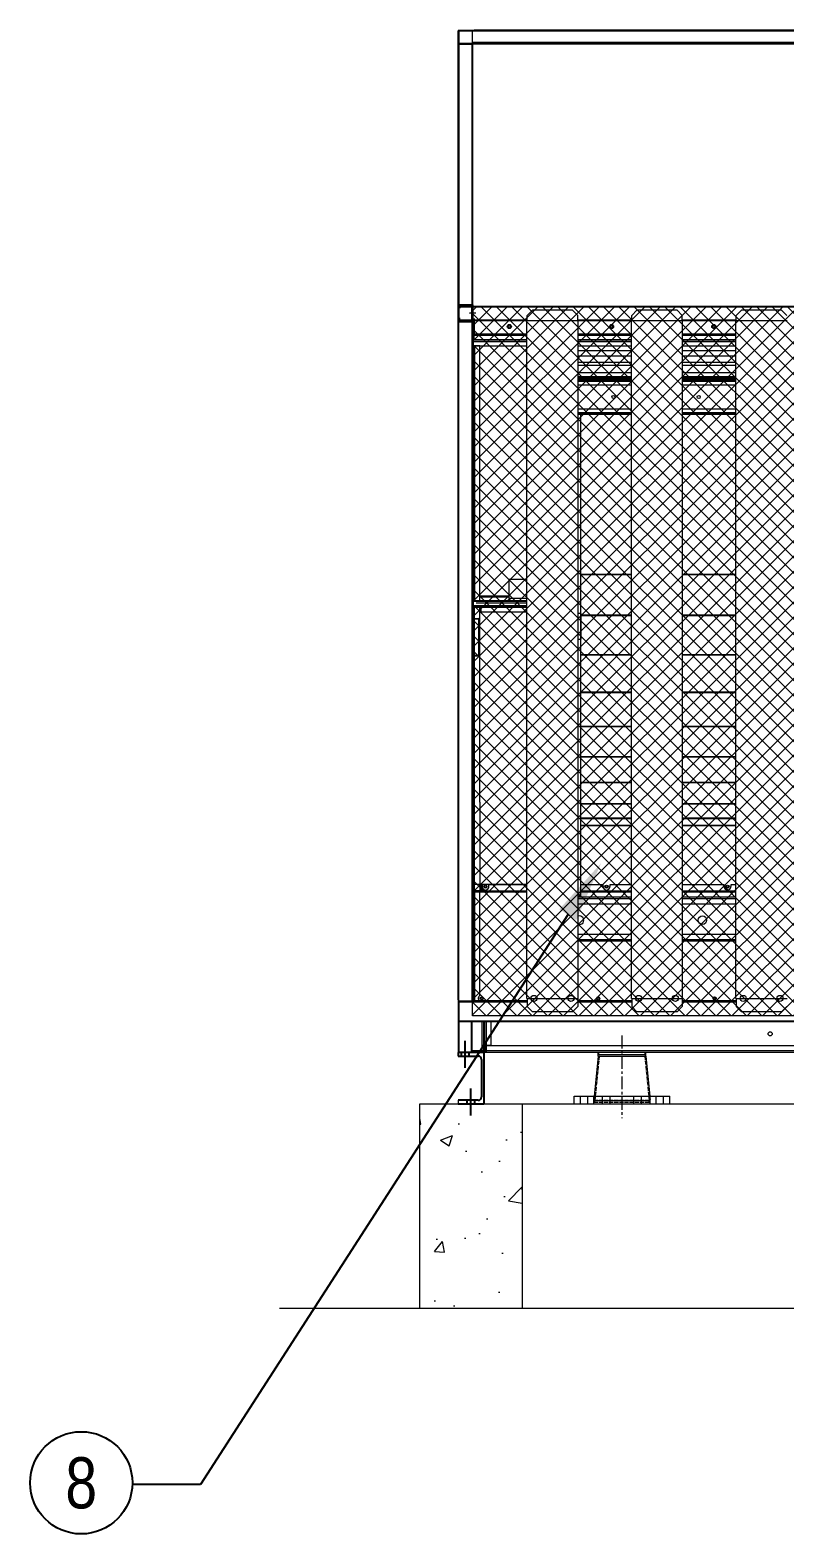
# Model space of a CAD drawing. Header units: millimetres. Extents: x -664091 to 30318, y -141645 to 21846.
# Drawn here: x 18962 to 21176, y 7223 to 11635 of the extents above; entities that cross this region are included whole.
import ezdxf
from ezdxf import colors
from ezdxf.entities.mleader import LeaderData, LeaderLine
from ezdxf.enums import TextEntityAlignment as Align
from ezdxf.math import Vec2, Vec3

# ---------------------------------------------------------------- set-up
doc = ezdxf.new("R2010")
doc.units = ezdxf.units.MM
for name, pattern in [('CENTER', [2, 1.25, -0.25, 0.25, -0.25]), ('CENTERX2', [4, 2.5, -0.5, 0.5, -0.5]), ('DASHED', [15, 12, -3]), ('HIDDEN', [0.375, 0.25, -0.125]), ('HIDDENX2', [0.75, 0.5, -0.25])]:
    doc.linetypes.add(name, pattern=pattern)
for name, color, linetype in [('center', 1, 'CENTER'), ('HIDD', 2, 'HIDDENX2'), ('냉각탑_dim', 1, 'Continuous'), ('냉각탑_text', 3, 'Continuous'), ('냉각탑_기초', 23, 'Continuous')]:
    doc.layers.add(name, color=color, linetype=linetype)
doc.styles.get("Standard").update_dxf_attribs({"font": 'arial.ttf'})

# ---------------------------------------------------------------- blocks, each defined once
blk = doc.blocks.new('435')
for p, q in [((-131382, 21088.8), (-131342, 21088.8)), ((-131382, 21088.8), (-131382, 21078.8)), ((-131380, 21078.8), (-131382, 21078.8)), ((-131382, 21038.8), (-131382, 21050.8)), ((-131382, 21050.8), (-131380, 21050.8)), ((-131380, 21086.8), (-131344, 21086.8)), ((-131380, 21086.8), (-131380, 21078.8)), ((-131380, 21040.8), (-131380, 21050.8)), ((-131344, 21086.8), (-131344, 21040.8)), ((-131342, 21088.8), (-131342, 21038.8)), ((-131342, 21088.8), (-131342, 21038.8)), ((-131342, 21038.8), (-131382, 21038.8)), ((-131344, 21040.8), (-131380, 21040.8))]:
    blk.add_line(p, q)
blk = doc.blocks.new('2')
at = {"lineweight": 5}
h = blk.add_hatch(dxfattribs=at)
h.set_pattern_fill('ANSI37', scale=10)
h.set_pattern_definition([(45, (-923816.314, -479581.744), (-22.4506403, 22.4506403), []), (135, (-923816.314, -479581.744), (-22.4506403, -22.4506403), [])])
h.paths.add_polyline_path([(20259.3, 10823.3), (20259.3, 8743.3), (22875.3, 8743.3), (22875.3, 10823.3)])
at = {"color": 7, "lineweight": 20}
for p, q in [((20217.3, 8790.4), (20217.3, 11632.2)), ((20259.3, 8790.4), (20259.3, 11632.2)), ((22870.2, 11635.3), (20264.4, 11635.3)), ((22870.2, 11632.2), (20264.4, 11632.2)), ((22873.3, 11598.4), (20261.3, 11598.4)), ((22873.3, 11595.3), (20261.3, 11595.3)), ((20418.9, 10725.9), (20261.3, 10725.9)), ((20418.9, 10740.4), (20262.9, 10740.4)), ((20418.9, 10739.3), (20262.9, 10739.3)), ((20262.9, 10727.2), (20418.9, 10727.2)), ((20262.9, 10726.2), (20418.9, 10726.2)), ((20264.4, 10744.5), (20418.9, 10744.5)), ((20264.4, 10741.4), (20418.9, 10741.4)), ((20568.9, 10744.5), (20725.5, 10744.5)), ((20568.9, 10741.4), (20725.5, 10741.4)), ((20725.5, 10740.4), (20568.9, 10740.4)), ((20725.5, 10739.3), (20568.9, 10739.3)), ((20568.9, 10727.2), (20725.5, 10727.2)), ((20568.9, 10726.2), (20725.5, 10726.2)), ((20725.5, 10725.9), (20568.9, 10725.9)), ((20875.5, 10744.5), (21032.1, 10744.5)), ((20875.5, 10741.4), (21032.1, 10741.4)), ((21032.1, 10740.4), (20875.5, 10740.4)), ((21032.1, 10739.3), (20875.5, 10739.3)), ((20875.5, 10727.2), (21032.1, 10727.2)), ((20875.5, 10726.2), (21032.1, 10726.2)), ((21032.1, 10725.9), (20875.5, 10725.9)), ((20418.9, 10721), (20261.3, 10721)), ((20261.3, 10709.1), (20418.9, 10709.1)), ((20725.5, 10721), (20568.9, 10721)), ((20568.9, 10709.1), (20725.5, 10709.1)), ((21032.1, 10721), (20875.5, 10721)), ((20875.5, 10709.1), (21032.1, 10709.1)), ((20568.9, 10608.9), (20725.5, 10608.9)), ((20568.9, 10605.4), (20725.5, 10605.4)), ((20875.5, 10608.9), (21032.1, 10608.9)), ((20875.5, 10605.4), (21032.1, 10605.4)), ((20725.5, 10512.4), (20568.9, 10512.4)), ((20725.5, 10508.9), (20568.9, 10508.9)), ((20725.5, 10507.7), (20568.9, 10507.7)), ((20577, 9095.4), (20577, 10508.9)), ((20577.5, 9095.4), (20577.5, 10508.9)), ((21032.1, 10512.4), (20875.5, 10512.4)), ((21032.1, 10508.9), (20875.5, 10508.9)), ((21032.1, 10507.7), (20875.5, 10507.7)), ((20568.9, 9091.9), (20725.5, 9091.9)), ((20875.5, 9091.9), (21032.1, 9091.9)), ((20568.9, 9087.2), (20725.5, 9087.2)), ((20568.9, 9071.9), (20725.5, 9071.9)), ((20875.5, 9087.2), (21032.1, 9087.2)), ((20875.5, 9071.9), (21032.1, 9071.9)), ((20725.5, 8981.9), (20568.9, 8981.9)), ((20725.5, 8966.6), (20568.9, 8966.6)), ((20725.5, 8961.9), (20568.9, 8961.9)), ((21032.1, 8981.9), (20875.5, 8981.9)), ((21032.1, 8966.6), (20875.5, 8966.6)), ((21032.1, 8961.9), (20875.5, 8961.9)), ((20419.9, 8785.3), (20299, 8785.3)), ((20726.5, 8785.3), (20567.9, 8785.3)), ((21033.1, 8785.3), (20874.5, 8785.3)), ((22835.6, 8655.3), (20299, 8655.3)), ((22835.6, 8640), (20299, 8640)), ((22835.6, 8635.3), (20299, 8635.3))]:
    blk.add_line(p, q, dxfattribs=at)
at = {"lineweight": 20}
for p, q in [((20259.3, 8785.3), (20259.3, 11595.3)), ((20259.3, 10823.3), (22875.3, 10823.3)), ((20259.3, 8743.3), (20259.3, 10823.3)), ((20419.9, 10798.3), (20434.9, 10813.3)), ((20552.9, 10813.3), (20434.9, 10813.3)), ((20567.9, 10798.3), (20552.9, 10813.3)), ((20726.5, 10798.3), (20741.5, 10813.3)), ((20859.5, 10813.3), (20741.5, 10813.3)), ((20874.5, 10798.3), (20859.5, 10813.3)), ((21033.1, 10798.3), (21048.1, 10813.3)), ((21166.1, 10813.3), (21048.1, 10813.3)), ((21181.1, 10798.3), (21166.1, 10813.3)), ((20418.9, 8794.3), (20418.9, 10783.3)), ((20419.9, 10783.3), (20419.9, 10798.3)), ((20567.9, 10783.3), (20567.9, 10798.3)), ((20568.9, 8794.3), (20568.9, 10783.3)), ((20725.5, 8794.3), (20725.5, 10783.3)), ((20726.5, 10783.3), (20726.5, 10798.3)), ((20874.5, 10783.3), (20874.5, 10798.3)), ((20875.5, 8794.3), (20875.5, 10783.3)), ((21032.1, 8794.3), (21032.1, 10783.3)), ((21033.1, 10783.3), (21033.1, 10798.3)), ((20418.9, 8794.3), (20568.9, 8794.3)), ((20419.9, 8794.3), (20419.9, 8770.3)), ((20567.9, 8794.3), (20567.9, 8770.3)), ((20725.5, 8794.3), (20875.5, 8794.3)), ((20726.5, 8794.3), (20726.5, 8770.3)), ((20874.5, 8794.3), (20874.5, 8770.3)), ((21032.1, 8794.3), (21182.1, 8794.3)), ((21033.1, 8794.3), (21033.1, 8770.3)), ((22875.3, 8743.3), (20259.3, 8743.3)), ((20419.9, 8770.3), (20434.9, 8755.3)), ((20552.9, 8755.3), (20434.9, 8755.3)), ((20567.9, 8770.3), (20552.9, 8755.3)), ((20726.5, 8770.3), (20741.5, 8755.3)), ((20859.5, 8755.3), (20741.5, 8755.3)), ((20874.5, 8770.3), (20859.5, 8755.3)), ((21033.1, 8770.3), (21048.1, 8755.3)), ((21166.1, 8755.3), (21048.1, 8755.3)), ((21181.1, 8770.3), (21166.1, 8755.3))]:
    blk.add_line(p, q, dxfattribs=at)
at = {"color": 7, "lineweight": 20, "ltscale": 0.000888889}
for p, q in [((20261.3, 10786.5), (20261.3, 10784.9)), ((20261.3, 10783.4), (20262.9, 10783.4)), ((20261.3, 10744.5), (20262.9, 10744.5)), ((20261.3, 10744.5), (20262.9, 10744.5)), ((20261.3, 10726.1), (20262.9, 10726.1)), ((20260.9, 9947.7), (20259.3, 9947.7)), ((20260.9, 9760.9), (20259.3, 9760.9)), ((20264.4, 9108.8), (20264.4, 9107.2)), ((20264.3, 8786.9), (20264.3, 8785.3))]:
    blk.add_line(p, q, dxfattribs=at)
at = {"color": 7, "lineweight": 20, "ltscale": 0.001703}
blk.add_line((20261.3, 10786.5), (20264.4, 10786.5), dxfattribs=at)
at = {"color": 7, "lineweight": 20, "ltscale": 0.000253866}
blk.add_line((20261.3, 10784.4), (20261.3, 10784.9), dxfattribs=at)
at = {"color": 7, "lineweight": 20, "ltscale": 0.000215038}
blk.add_line((20261.3, 10784.9), (20261.7, 10784.9), dxfattribs=at)
at = {"color": 7, "lineweight": 20, "ltscale": 0.000100412}
blk.add_line((20261.3, 10784.4), (20261.5, 10784.4), dxfattribs=at)
at = {"color": 7, "lineweight": 20, "ltscale": 0.000558111}
blk.add_line((20261.3, 10784.4), (20261.3, 10783.4), dxfattribs=at)
at = {"color": 7, "lineweight": 20, "ltscale": 0.021611}
for p, q in [((20261.3, 10783.4), (20261.3, 10744.5)), ((20262.9, 10744.5), (20262.9, 10783.4))]:
    blk.add_line(p, q, dxfattribs=at)
at = {"color": 7, "lineweight": 20, "ltscale": 0.000833333}
for p, q in [((20262.9, 10783.4), (20264.4, 10783.4)), ((20264.4, 10744.5), (20262.9, 10744.5)), ((20577, 10610.9), (20577, 10609.4)), ((20577.5, 10610.9), (20577.5, 10609.4)), ((20264.4, 9110.3), (20264.4, 9108.8)), ((20264.8, 8638.8), (20263.3, 8638.8)), ((20287.6, 8640), (20289.1, 8640)), ((20299, 8640), (20297.5, 8640))]:
    blk.add_line(p, q, dxfattribs=at)
at = {"color": 7, "lineweight": 20, "ltscale": 0.000598884}
blk.add_line((20263.4, 10784.4), (20264.4, 10784.4), dxfattribs=at)
at = {"color": 7, "lineweight": 20, "ltscale": 0.025}
blk.add_line((20264.4, 10789.5), (20264.4, 10744.5), dxfattribs=at)
at = {"color": 7, "lineweight": 20, "ltscale": 1.32337e-05}
blk.add_line((20264.4, 10784.9), (20264.4, 10784.9), dxfattribs=at)
at = {"color": 0, "lineweight": 20}
for p, q in [((20418.9, 10783.3), (20568.9, 10783.3)), ((20725.5, 10783.3), (20875.5, 10783.3)), ((21032.1, 10783.3), (21182.1, 10783.3)), ((20725.5, 10694), (20568.9, 10694)), ((20568.9, 10680), (20725.5, 10680)), ((21032.1, 10694), (20875.5, 10694)), ((20875.5, 10680), (21032.1, 10680)), ((20568.9, 10660.8), (20725.5, 10660.8)), ((20725.5, 10651.2), (20568.9, 10651.2)), ((20875.5, 10660.8), (21032.1, 10660.8)), ((21032.1, 10651.2), (20875.5, 10651.2)), ((20217.3, 8635.3), (20292.3, 8635.3))]:
    blk.add_line(p, q, dxfattribs=at)
at = {"color": 7, "lineweight": 20, "ltscale": 0.010219}
for p, q in [((20261.3, 10726.1), (20261.3, 10744.5)), ((20262.9, 10726.1), (20262.9, 10744.5))]:
    blk.add_line(p, q, dxfattribs=at)
at = {"color": 7, "lineweight": 20, "ltscale": 8.17598e-05}
blk.add_line((20261.3, 10725.9), (20261.3, 10726.1), dxfattribs=at)
at = {"color": 7, "lineweight": 20, "ltscale": 0.00275}
blk.add_line((20261.3, 10725.9), (20261.3, 10721), dxfattribs=at)
at = {"color": 7, "lineweight": 20, "ltscale": 0.002255}
blk.add_line((20262.9, 10740.4), (20262.9, 10744.5), dxfattribs=at)
at = {"color": 7, "lineweight": 20, "ltscale": 0.000618098}
blk.add_line((20262.9, 10739.3), (20262.9, 10740.4), dxfattribs=at)
at = {"color": 7, "lineweight": 20, "ltscale": 0.006747}
blk.add_line((20262.9, 10739.3), (20262.9, 10727.2), dxfattribs=at)
at = {"color": 7, "lineweight": 20, "ltscale": 0.000524657}
blk.add_line((20262.9, 10726.2), (20262.9, 10727.2), dxfattribs=at)
at = {"color": 7, "lineweight": 20, "ltscale": 0.001722}
for p, q in [((20264.4, 10741.4), (20264.4, 10744.5)), ((20261.3, 9110.3), (20264.4, 9110.3)), ((20284.4, 9107.2), (20284.4, 9110.3))]:
    blk.add_line(p, q, dxfattribs=at)
at = {"color": 7, "lineweight": 20, "ltscale": 0.00658}
for p, q in [((20261.3, 10721), (20261.3, 10709.1)), ((20261.3, 9959), (20261.3, 9947.2))]:
    blk.add_line(p, q, dxfattribs=at)
at = {"color": 7, "lineweight": 20, "ltscale": 0.414571}
blk.add_line((20261.3, 10709.1), (20261.3, 9962.9), dxfattribs=at)
at = {"color": 7, "lineweight": 20, "ltscale": 2.39452e-05}
blk.add_line((20264.8, 10709.1), (20264.8, 10709.1), dxfattribs=at)
at = {"color": 7, "lineweight": 20, "ltscale": 0.009167}
for p, q in [((20281.3, 10709.1), (20264.8, 10709.1)), ((20281.3, 10707.7), (20264.8, 10707.7)), ((20264.8, 9960.5), (20281.3, 9960.5))]:
    blk.add_line(p, q, dxfattribs=at)
at = {"color": 7, "lineweight": 20, "ltscale": 0.415127}
for p, q in [((20264.8, 10707.7), (20264.8, 9960.5)), ((20281.3, 9960.5), (20281.3, 10707.7))]:
    blk.add_line(p, q, dxfattribs=at)
at = {"color": 7, "lineweight": 20, "ltscale": 0.000773611}
for p, q in [((20281.3, 10707.7), (20281.3, 10709.1)), ((20261.3, 9959), (20261.3, 9960.4))]:
    blk.add_line(p, q, dxfattribs=at)
at = {"color": 7, "lineweight": 20, "ltscale": 0.434111}
for p, q in [((20568.9, 10630.5), (20725.5, 10630.5)), ((20568.9, 10618.6), (20725.5, 10618.6)), ((20568.9, 10617.1), (20725.5, 10617.1)), ((20568.9, 10615.5), (20725.5, 10615.5)), ((20875.5, 10630.5), (21032.1, 10630.5)), ((20875.5, 10618.6), (21032.1, 10618.6)), ((20875.5, 10617.1), (21032.1, 10617.1)), ((20875.5, 10615.5), (21032.1, 10615.5))]:
    blk.add_line(p, q, dxfattribs=at)
at = {"color": 7, "lineweight": 20, "ltscale": 0.435222}
for p, q in [((20725.5, 10615.5), (20568.9, 10615.5)), ((20725.5, 10613.9), (20568.9, 10613.9)), ((21032.1, 10615.5), (20875.5, 10615.5)), ((21032.1, 10613.9), (20875.5, 10613.9))]:
    blk.add_line(p, q, dxfattribs=at)
at = {"color": 7, "lineweight": 20, "ltscale": 0.026889}
blk.add_line((20568.9, 10613.9), (20570, 10613.9), dxfattribs=at)
at = {"color": 7, "lineweight": 20, "ltscale": 0.432889}
for p, q in [((20568.9, 10613.9), (20725.5, 10613.9)), ((20875.5, 10613.9), (21032.1, 10613.9))]:
    blk.add_line(p, q, dxfattribs=at)
at = {"color": 7, "lineweight": 20, "ltscale": 0.032222}
for p, q in [((20568.9, 10612.9), (20577.5, 10612.9)), ((20568.9, 10612.9), (20577, 10612.9)), ((20568.9, 10610.9), (20577.5, 10610.9)), ((20568.9, 10610.9), (20577, 10610.9)), ((20568.9, 10609.4), (20577.5, 10609.4)), ((20568.9, 10609.4), (20577, 10609.4)), ((20568.9, 9095.4), (20577.5, 9095.4)), ((20568.9, 9095.4), (20577, 9095.4))]:
    blk.add_line(p, q, dxfattribs=at)
at = {"color": 7, "lineweight": 20, "ltscale": 0.460044}
for p, q in [((20725.5, 10593.9), (20568.9, 10593.9)), ((21032.1, 10593.9), (20875.5, 10593.9)), ((20568.9, 10523.9), (20725.5, 10523.9)), ((20875.5, 10523.9), (21032.1, 10523.9))]:
    blk.add_line(p, q, dxfattribs=at)
at = {"color": 7, "lineweight": 20, "ltscale": 0.000555547}
blk.add_line((20570, 10613.9), (20570, 10612.9), dxfattribs=at)
at = {"color": 7, "lineweight": 20, "ltscale": 0.001111}
for p, q in [((20577, 10610.9), (20577, 10612.9)), ((20577.5, 10610.9), (20577.5, 10612.9)), ((20259.3, 10505.4), (20261.3, 10505.4)), ((20259.3, 9566.3), (20261.3, 9566.3)), ((20259.3, 9466.3), (20261.3, 9466.3)), ((20259.3, 8958.9), (20261.3, 8958.9)), ((20294.3, 8655.3), (20292.3, 8655.3)), ((20299, 8657.3), (20299, 8655.3)), ((20261.3, 8638.8), (20263.3, 8638.8))]:
    blk.add_line(p, q, dxfattribs=at)
at = {"color": 7, "lineweight": 20, "ltscale": 0.000277763}
for p, q in [((20577, 10608.9), (20577, 10609.4)), ((20577.5, 10608.9), (20577.5, 10609.4))]:
    blk.add_line(p, q, dxfattribs=at)
at = {"color": 7, "lineweight": 20, "ltscale": 0.373111}
for p, q in [((20725.5, 10612.4), (20577.5, 10612.4)), ((21032.1, 10612.4), (20875.5, 10612.4)), ((20725.5, 10037.9), (20577.5, 10037.9)), ((20577.5, 10037.8), (20725.5, 10037.8)), ((20577.5, 10037.6), (20725.5, 10037.6)), ((20725.5, 10037.6), (20577.5, 10037.6)), ((21032.1, 10037.9), (20875.5, 10037.9)), ((20875.5, 10037.8), (21032.1, 10037.8)), ((20875.5, 10037.6), (21032.1, 10037.6)), ((21032.1, 10037.6), (20875.5, 10037.6)), ((20725.5, 9918.5), (20577.5, 9918.5)), ((20577.5, 9918.4), (20725.5, 9918.4)), ((20577.5, 9918.1), (20725.5, 9918.1)), ((20725.5, 9918), (20577.5, 9918)), ((21032.1, 9918.5), (20875.5, 9918.5)), ((20875.5, 9918.4), (21032.1, 9918.4)), ((20875.5, 9918.1), (21032.1, 9918.1)), ((21032.1, 9918), (20875.5, 9918)), ((20725.5, 9802.3), (20577.5, 9802.3)), ((20577.5, 9802.2), (20725.5, 9802.2)), ((20577.5, 9802), (20725.5, 9802)), ((20725.5, 9801.9), (20577.5, 9801.9)), ((21032.1, 9802.3), (20875.5, 9802.3)), ((20875.5, 9802.2), (21032.1, 9802.2)), ((20875.5, 9802), (21032.1, 9802)), ((21032.1, 9801.9), (20875.5, 9801.9)), ((20725.5, 9692.5), (20577.5, 9692.5)), ((20577.5, 9692.4), (20725.5, 9692.4)), ((20577.5, 9692.2), (20725.5, 9692.2)), ((20725.5, 9692.1), (20577.5, 9692.1)), ((21032.1, 9692.5), (20875.5, 9692.5)), ((20875.5, 9692.4), (21032.1, 9692.4)), ((20875.5, 9692.2), (21032.1, 9692.2)), ((21032.1, 9692.1), (20875.5, 9692.1)), ((20725.5, 9591.9), (20577.5, 9591.9)), ((20577.5, 9591.8), (20725.5, 9591.8)), ((20577.5, 9591.6), (20725.5, 9591.6)), ((20725.5, 9591.5), (20577.5, 9591.5)), ((21032.1, 9591.9), (20875.5, 9591.9)), ((20875.5, 9591.8), (21032.1, 9591.8)), ((20875.5, 9591.6), (21032.1, 9591.6)), ((21032.1, 9591.5), (20875.5, 9591.5)), ((20725.5, 9503), (20577.5, 9503)), ((20577.5, 9502.9), (20725.5, 9502.9)), ((20577.5, 9502.7), (20725.5, 9502.7)), ((20725.5, 9502.6), (20577.5, 9502.6)), ((21032.1, 9503), (20875.5, 9503)), ((20875.5, 9502.9), (21032.1, 9502.9)), ((20875.5, 9502.7), (21032.1, 9502.7)), ((21032.1, 9502.6), (20875.5, 9502.6)), ((20725.5, 9428.1), (20577.5, 9428.1)), ((20577.5, 9428), (20725.5, 9428)), ((20577.5, 9427.9), (20725.5, 9427.9)), ((20725.5, 9427.8), (20577.5, 9427.8)), ((21032.1, 9428.1), (20875.5, 9428.1)), ((20875.5, 9428), (21032.1, 9428)), ((20875.5, 9427.9), (21032.1, 9427.9)), ((21032.1, 9427.8), (20875.5, 9427.8)), ((20725.5, 9365.1), (20577.5, 9365.1)), ((20577.5, 9365), (20725.5, 9365)), ((20577.5, 9364.9), (20725.5, 9364.9)), ((20725.5, 9364.9), (20577.5, 9364.9)), ((21032.1, 9365.1), (20875.5, 9365.1)), ((20875.5, 9365), (21032.1, 9365)), ((20875.5, 9364.9), (21032.1, 9364.9)), ((21032.1, 9364.9), (20875.5, 9364.9)), ((20725.5, 9322.7), (20577.5, 9322.7)), ((20577.5, 9322.6), (20725.5, 9322.6)), ((20577.5, 9322.6), (20725.5, 9322.6)), ((20725.5, 9322.6), (20577.5, 9322.6)), ((21032.1, 9322.7), (20875.5, 9322.7)), ((20875.5, 9322.6), (21032.1, 9322.6)), ((20875.5, 9322.6), (21032.1, 9322.6)), ((21032.1, 9322.6), (20875.5, 9322.6)), ((20577.5, 9302), (20725.5, 9302)), ((20577.5, 9302), (20725.5, 9302)), ((20725.5, 9302), (20577.5, 9302)), ((20875.5, 9302), (21032.1, 9302)), ((20875.5, 9302), (21032.1, 9302)), ((21032.1, 9302), (20875.5, 9302)), ((20577.5, 9110.3), (20725.5, 9110.3)), ((20577.5, 9107.2), (20725.5, 9107.2)), ((20875.5, 9110.3), (21032.1, 9110.3)), ((20875.5, 9107.2), (21032.1, 9107.2))]:
    blk.add_line(p, q, dxfattribs=at)
at = {"color": 7, "lineweight": 20, "ltscale": 0.028685}
blk.add_line((20365.7, 10023), (20365.7, 9971.4), dxfattribs=at)
at = {"color": 7, "lineweight": 20, "ltscale": 0.044778}
for p, q in [((20418.9, 10023), (20365.7, 10023)), ((20418.9, 9968), (20365.7, 9968))]:
    blk.add_line(p, q, dxfattribs=at)
at = {"color": 7, "lineweight": 20, "ltscale": 0.046889}
for p, q in [((20281.3, 9975.1), (20365.7, 9975.1)), ((20281.3, 9972.9), (20365.7, 9972.9))]:
    blk.add_line(p, q, dxfattribs=at)
at = {"color": 7, "lineweight": 20, "ltscale": 0.0205}
for p, q in [((20260.9, 9910.8), (20260.9, 9947.7)), ((20260.9, 9797.8), (20260.9, 9760.9))]:
    blk.add_line(p, q, dxfattribs=at)
at = {"color": 7, "lineweight": 20, "ltscale": 0.001378}
blk.add_line((20261.3, 9960.4), (20261.3, 9962.9), dxfattribs=at)
at = {"color": 7, "lineweight": 20, "ltscale": 0.101388}
for p, q in [((20418.9, 9960.4), (20261.3, 9960.4)), ((20418.9, 9959), (20261.3, 9959)), ((20261.3, 9947.2), (20418.9, 9947.2)), ((20261.3, 9946.1), (20418.9, 9946.1))]:
    blk.add_line(p, q, dxfattribs=at)
at = {"color": 7, "lineweight": 20, "ltscale": 0.000590625}
blk.add_line((20261.3, 9946.1), (20261.3, 9947.2), dxfattribs=at)
at = {"color": 7, "lineweight": 20, "ltscale": 0.00164}
for p, q in [((20261.3, 9946.1), (20261.3, 9943.2)), ((20262.9, 9946.1), (20262.9, 9943.2))]:
    blk.add_line(p, q, dxfattribs=at)
at = {"color": 7, "lineweight": 20, "ltscale": 0.01856}
blk.add_line((20261.3, 9943.2), (20261.3, 9909.8), dxfattribs=at)
at = {"color": 7, "lineweight": 20, "ltscale": 0.000154576}
blk.add_line((20263.3, 9960.4), (20263.3, 9960.7), dxfattribs=at)
at = {"color": 7, "lineweight": 20, "ltscale": 0.000403556}
blk.add_line((20264.4, 9946.1), (20264.4, 9945.4), dxfattribs=at)
at = {"color": 7, "lineweight": 20, "ltscale": 0.011111}
for p, q in [((20284.4, 9945.4), (20264.4, 9945.4)), ((20264.4, 9944.3), (20284.4, 9944.3)), ((20264.4, 9110.3), (20284.4, 9110.3)), ((20284.4, 9108.8), (20264.4, 9108.8)), ((20264.4, 9107.2), (20284.4, 9107.2))]:
    blk.add_line(p, q, dxfattribs=at)
at = {"color": 7, "lineweight": 20, "ltscale": 0.000638044}
blk.add_line((20264.4, 9944.3), (20264.4, 9945.4), dxfattribs=at)
at = {"color": 7, "lineweight": 20, "ltscale": 0.001178}
blk.add_line((20264.4, 9944.3), (20264.4, 9942.1), dxfattribs=at)
at = {"color": 7, "lineweight": 20, "ltscale": 0.009389}
for p, q in [((20281.3, 9942.1), (20264.4, 9942.1)), ((20281.3, 9941), (20264.4, 9941)), ((20281.3, 9110.3), (20264.4, 9110.3)), ((20284.4, 9127.2), (20284.4, 9110.3))]:
    blk.add_line(p, q, dxfattribs=at)
at = {"color": 7, "lineweight": 20, "ltscale": 0.017627}
blk.add_line((20264.4, 9941), (20264.4, 9909.3), dxfattribs=at)
at = {"color": 7, "linetype": 'Continuous', "lineweight": 20}
for p, q in [((20269.6, 9954.9), (20418.9, 9954.9)), ((20265.9, 9129.4), (20418.9, 9129.4))]:
    blk.add_line(p, q, dxfattribs=at)
at = {"color": 7, "lineweight": 20, "ltscale": 0.000618889}
blk.add_line((20281.3, 9942.1), (20281.3, 9941), dxfattribs=at)
at = {"color": 7, "lineweight": 20, "ltscale": 0.317284}
blk.add_line((20281.3, 9369.9), (20281.3, 9941), dxfattribs=at)
at = {"color": 7, "lineweight": 20, "ltscale": 0.088555}
for p, q in [((20418.9, 9945.4), (20284.4, 9945.4)), ((20418.9, 9941), (20284.4, 9941)), ((20284.4, 9928.9), (20418.9, 9928.9))]:
    blk.add_line(p, q, dxfattribs=at)
at = {"color": 7, "lineweight": 20, "ltscale": 0.002435}
blk.add_line((20284.4, 9945.4), (20284.4, 9941), dxfattribs=at)
at = {"color": 7, "lineweight": 20, "ltscale": 0.006739}
blk.add_line((20284.4, 9928.9), (20284.4, 9941), dxfattribs=at)
at = {"color": 7, "lineweight": 20, "ltscale": 0.00187}
blk.add_line((20365.7, 9971.4), (20365.7, 9968), dxfattribs=at)
at = {"color": 7, "lineweight": 20, "ltscale": 0.059557}
blk.add_line((20261.3, 9907.9), (20261.3, 9800.7), dxfattribs=at)
at = {"color": 7, "lineweight": 20, "ltscale": 0.007667}
for p, q in [((20262.4, 9909.3), (20276.2, 9909.3)), ((20262.4, 9907.7), (20276.2, 9907.7)), ((20262.4, 9800.9), (20276.2, 9800.9)), ((20262.4, 9799.3), (20276.2, 9799.3))]:
    blk.add_line(p, q, dxfattribs=at)
at = {"color": 7, "lineweight": 20, "ltscale": 0.059333}
blk.add_line((20264.4, 9907.7), (20264.4, 9800.9), dxfattribs=at)
at = {"color": 7, "lineweight": 20, "ltscale": 0.057667}
for p, q in [((20277.7, 9802.4), (20277.7, 9906.2)), ((20279.3, 9802.4), (20279.3, 9906.2))]:
    blk.add_line(p, q, dxfattribs=at)
at = {"color": 7, "lineweight": 20, "ltscale": 0.033333}
for p, q in [((20577, 9923.4), (20568.9, 9923.4)), ((20568.9, 9848.4), (20577, 9848.4))]:
    blk.add_line(p, q, dxfattribs=at)
at = {"color": 7, "lineweight": 20, "ltscale": 0.041667}
blk.add_line((20577, 9923.4), (20577, 9848.4), dxfattribs=at)
at = {"color": 7, "lineweight": 20, "ltscale": 0.129183}
blk.add_line((20261.3, 9798.8), (20261.3, 9566.3), dxfattribs=at)
at = {"color": 7, "lineweight": 20, "ltscale": 0.238546}
blk.add_line((20264.4, 9799.3), (20264.4, 9369.9), dxfattribs=at)
at = {"color": 7, "lineweight": 20, "ltscale": 0.055556}
blk.add_line((20261.3, 9466.3), (20261.3, 9566.3), dxfattribs=at)
at = {"color": 7, "lineweight": 20, "ltscale": 0.052341}
blk.add_line((20261.3, 9466.3), (20261.3, 9372.1), dxfattribs=at)
at = {"color": 7, "lineweight": 20, "ltscale": 0.001029}
blk.add_line((20261.3, 9372.1), (20261.3, 9370.2), dxfattribs=at)
at = {"color": 7, "lineweight": 20, "ltscale": 0.144377}
for p, q in [((20261.3, 9370.2), (20261.3, 9110.3)), ((20264.4, 9370.2), (20264.4, 9110.3)), ((20281.3, 9370.2), (20281.3, 9110.3))]:
    blk.add_line(p, q, dxfattribs=at)
at = {"color": 7, "lineweight": 20, "ltscale": 0.000839807}
blk.add_line((20261.3, 9370.2), (20262.9, 9370.2), dxfattribs=at)
at = {"color": 7, "lineweight": 20, "ltscale": 0.180579}
blk.add_line((20261.3, 9110.3), (20261.3, 8785.3), dxfattribs=at)
at = {"color": 7, "lineweight": 20, "ltscale": 0.177968}
blk.add_line((20264.8, 9107.2), (20264.8, 8786.9), dxfattribs=at)
at = {"color": 7, "lineweight": 20, "ltscale": 0.169047}
blk.add_line((20281.3, 8803), (20281.3, 9107.2), dxfattribs=at)
at = {"color": 7, "lineweight": 20, "ltscale": 0.001611}
blk.add_line((20287.3, 9127.2), (20284.4, 9127.2), dxfattribs=at)
at = {"color": 7, "lineweight": 20, "ltscale": 0.090333}
for p, q in [((20284.4, 9110.3), (20418.9, 9110.3)), ((20284.4, 9107.2), (20418.9, 9107.2))]:
    blk.add_line(p, q, dxfattribs=at)
at = {"color": 7, "lineweight": 20, "ltscale": 0.002747}
for p, q in [((20287.3, 9127.2), (20287.3, 9122.3)), ((20307.3, 9122.3), (20307.3, 9127.2)), ((20642.3, 9122.3), (20642.3, 9127.2)), ((20662.3, 9127.2), (20662.3, 9122.3)), ((20997.3, 9122.3), (20997.3, 9127.2)), ((21017.3, 9127.2), (21017.3, 9122.3))]:
    blk.add_line(p, q, dxfattribs=at)
at = {"color": 7, "lineweight": 20, "ltscale": 0.077611}
blk.add_line((20418.9, 9127.2), (20307.3, 9127.2), dxfattribs=at)
at = {"color": 7, "lineweight": 20, "ltscale": 0.036001}
blk.add_line((20642.3, 9127.2), (20577.5, 9127.2), dxfattribs=at)
at = {"color": 7, "lineweight": 20, "ltscale": 0.186111}
for p, q in [((20725.5, 9127.2), (20662.3, 9127.2)), ((20997.3, 9127.2), (20875.5, 9127.2))]:
    blk.add_line(p, q, dxfattribs=at)
at = {"color": 7, "lineweight": 20, "ltscale": 0.128777}
blk.add_line((21032.1, 9127.2), (21017.3, 9127.2), dxfattribs=at)
at = {"color": 7, "lineweight": 20, "ltscale": 0.001112}
for p, q in [((20259.3, 8924.3), (20261.3, 8924.3)), ((20259.3, 8914.3), (20261.3, 8914.3)), ((20259.3, 8845.3), (20261.3, 8845.3))]:
    blk.add_line(p, q, dxfattribs=at)
at = {"color": 7, "lineweight": 20, "ltscale": 0.036444}
for p, q in [((20222, 8785.3), (20287.6, 8785.3)), ((20222, 8635.3), (20287.6, 8635.3)), ((20222, 8635.3), (20287.6, 8635.3)), ((20287.6, 8640), (20257.3, 8640)), ((20257.3, 8640), (20287.6, 8640)), ((20257.3, 8638.5), (20287.6, 8638.5))]:
    blk.add_line(p, q, dxfattribs=at)
at = {"color": 7, "lineweight": 20, "ltscale": 0.481667}
for p, q in [((20419.9, 8786.9), (20264.3, 8786.9)), ((20419.9, 8785.3), (20264.3, 8785.3)), ((20726.5, 8786.9), (20567.9, 8786.9)), ((20726.5, 8785.3), (20567.9, 8785.3)), ((21033.1, 8786.9), (20874.5, 8786.9)), ((21033.1, 8785.3), (20874.5, 8785.3))]:
    blk.add_line(p, q, dxfattribs=at)
at = {"color": 7, "lineweight": 20, "ltscale": 0.078111}
for p, q in [((20287.6, 8640), (20287.6, 8725.3)), ((20292.3, 8640), (20292.3, 8725.3))]:
    blk.add_line(p, q, dxfattribs=at)
at = {"color": 7, "lineweight": 20, "ltscale": 0.0685}
blk.add_line((20294.3, 8725.3), (20294.3, 8657.3), dxfattribs=at)
at = {"color": 7, "lineweight": 20, "ltscale": 0.06}
for p, q in [((20299, 8725.3), (20299, 8657.3)), ((20314.3, 8657.3), (20314.3, 8725.3))]:
    blk.add_line(p, q, dxfattribs=at)
at = {"color": 1, "linetype": 'CENTERX2', "ltscale": 50}
for p, q in [((20238.3, 8590.3), (20238.3, 8670.3)), ((20254.8, 8450.3), (20254.8, 8530.3))]:
    blk.add_line(p, q, dxfattribs=at)
at = {"color": 7, "lineweight": 20, "ltscale": 0.009611}
for p, q in [((20294.3, 8657.3), (20294.3, 8640)), ((20297.5, 8640), (20297.5, 8657.3))]:
    blk.add_line(p, q, dxfattribs=at)
at = {"color": 7, "lineweight": 20, "ltscale": 0.002611}
for p, q in [((20294.3, 8657.3), (20299, 8657.3)), ((20292.3, 8640), (20287.6, 8640)), ((20299, 8640), (20299, 8635.3))]:
    blk.add_line(p, q, dxfattribs=at)
at = {"color": 7, "lineweight": 20, "ltscale": 0.0085}
for p, q in [((20299, 8657.3), (20314.3, 8657.3)), ((20299, 8655.3), (20299, 8640))]:
    blk.add_line(p, q, dxfattribs=at)
at = {"color": 7, "lineweight": 25, "ltscale": 0.008333}
blk.add_line((20217.3, 8635.3), (20217.3, 8625.3), dxfattribs=at)
at = {"color": 7, "lineweight": 25, "ltscale": 0.125}
for p, q in [((20292.3, 8635.3), (20217.3, 8635.3)), ((20217.3, 8485.3), (20292.3, 8485.3))]:
    blk.add_line(p, q, dxfattribs=at)
at = {"color": 7, "lineweight": 25, "ltscale": 0.05125}
for p, q in [((20217.3, 8625.3), (20275.8, 8625.3)), ((20275.8, 8495.3), (20217.3, 8495.3))]:
    blk.add_line(p, q, dxfattribs=at)
for p, q in [((20227.3, 8625.3), (20227.3, 8635.3)), ((20249.3, 8625.3), (20249.3, 8635.3)), ((20243.8, 8485.3), (20243.8, 8495.3)), ((20265.8, 8485.3), (20265.8, 8495.3))]:
    blk.add_line(p, q)
at = {"color": 7, "lineweight": 20, "ltscale": 0.001944}
blk.add_line((20257.3, 8638.8), (20259.3, 8638.8), dxfattribs=at)
at = {"color": 7, "lineweight": 20, "ltscale": 0.000667645}
for p, q in [((20259.3, 8640), (20259.3, 8638.8)), ((20263.3, 8638.8), (20263.3, 8640))]:
    blk.add_line(p, q, dxfattribs=at)
at = {"color": 7, "lineweight": 20, "ltscale": 0.00066667}
blk.add_line((20261.3, 8640), (20261.3, 8638.8), dxfattribs=at)
at = {"color": 7, "lineweight": 20, "ltscale": 0.000666669}
blk.add_line((20264.8, 8640), (20264.8, 8638.8), dxfattribs=at)
at = {"color": 7, "lineweight": 20, "ltscale": 0.013167}
blk.add_line((20288.5, 8638.8), (20264.8, 8638.8), dxfattribs=at)
at = {"color": 7, "lineweight": 20, "ltscale": 0.000166667}
blk.add_line((20264.8, 8638.8), (20264.8, 8638.5), dxfattribs=at)
at = {"color": 7, "lineweight": 25, "ltscale": 0.091667}
blk.add_line((20285.8, 8615.3), (20285.8, 8505.3), dxfattribs=at)
at = {"color": 7, "lineweight": 20, "ltscale": 0.006332}
blk.add_line((20299, 8635.3), (20287.6, 8635.3), dxfattribs=at)
at = {"color": 7, "lineweight": 20, "ltscale": 0.003809}
blk.add_line((20299, 8638.8), (20292.2, 8638.8), dxfattribs=at)
at = {"ltscale": 25}
blk.add_line((20292.3, 8635.3), (20292.3, 8485.3), dxfattribs=at)
at = {"color": 7, "lineweight": 20, "ltscale": 0.001778}
blk.add_line((20294.3, 8640), (20297.5, 8640), dxfattribs=at)
at = {"color": 7, "lineweight": 13}
for p, q in [((20627.9, 8625), (20616.3, 8507.3)), ((20627.9, 8630), (20627.9, 8635.3)), ((20627.9, 8630), (20759.1, 8630)), ((20627.9, 8625), (20759.1, 8625)), ((20767.6, 8625), (20779.2, 8507.3)), ((20767.7, 8630), (20767.7, 8635.3)), ((20557.8, 8507.3), (20837.8, 8507.3)), ((20557.8, 8485.3), (20837.8, 8485.3))]:
    blk.add_line(p, q, dxfattribs=at)
at = {"color": 7, "linetype": 'DASHED', "lineweight": 13}
for p, q in [((20630.9, 8624.9), (20618.2, 8495.2)), ((20629.9, 8630), (20629.9, 8635.3)), ((20630.9, 8624.9), (20764.6, 8624.9)), ((20636.5, 8625), (20767.6, 8625)), ((20764.6, 8624.9), (20777.4, 8495.2)), ((20765.7, 8630), (20765.7, 8635.3)), ((20615.2, 8495.3), (20780.4, 8495.3)), ((20615.2, 8490.3), (20770.2, 8490.3)), ((20618.2, 8495.2), (20767.6, 8495.2)), ((20627.9, 8495.2), (20777.4, 8495.2))]:
    blk.add_line(p, q, dxfattribs=at)
at = {"color": 7, "lineweight": 13, "ltscale": 0.436875}
for p, q in [((20627.9, 8630), (20697.8, 8630)), ((20697.8, 8630), (20767.7, 8630))]:
    blk.add_line(p, q, dxfattribs=at)
at = {"color": 7, "lineweight": 13, "ltscale": 0.03125}
for p, q in [((20627.9, 8625), (20627.9, 8630)), ((20767.6, 8625), (20767.6, 8630))]:
    blk.add_line(p, q, dxfattribs=at)
at = {"color": 7, "linetype": 'DASHED', "lineweight": 13, "ltscale": 0.053443}
blk.add_line((20627.9, 8625), (20636.5, 8625), dxfattribs=at)
at = {"color": 7, "linetype": 'DASHED', "lineweight": 13, "ltscale": 0.032169}
for p, q in [((20630.9, 8624.9), (20630.9, 8630)), ((20764.6, 8624.9), (20764.6, 8630))]:
    blk.add_line(p, q, dxfattribs=at)
at = {"color": 7, "lineweight": 13, "ltscale": 0.053443}
for p, q in [((20759.1, 8630), (20767.6, 8630)), ((20759.1, 8625), (20767.6, 8625))]:
    blk.add_line(p, q, dxfattribs=at)
at = {"color": 7, "lineweight": 15, "ltscale": 0.0625}
blk.add_line((20217.3, 8495.3), (20217.3, 8485.3), dxfattribs=at)
at = {"lineweight": 5}
blk.add_line((20292.3, 8485.3), (22842.3, 8485.3), dxfattribs=at)
at = {"color": 7, "lineweight": 13, "ltscale": 0.1375}
for p, q in [((20557.8, 8485.3), (20557.8, 8507.3)), ((20837.8, 8485.3), (20837.8, 8507.3))]:
    blk.add_line(p, q, dxfattribs=at)
at = {"color": 7, "linetype": 'DASHED', "lineweight": 13, "ltscale": 0.1375}
for p, q in [((20575.9, 8485.3), (20575.9, 8507.3)), ((20597.9, 8485.3), (20597.9, 8507.3)), ((20614.8, 8485.3), (20614.8, 8507.3)), ((20640.8, 8485.3), (20640.8, 8507.3)), ((20662.8, 8485.3), (20662.8, 8507.3)), ((20732.7, 8485.3), (20732.7, 8507.3)), ((20754.7, 8485.3), (20754.7, 8507.3)), ((20780.8, 8485.3), (20780.8, 8507.3)), ((20797.6, 8485.3), (20797.6, 8507.3)), ((20819.6, 8485.3), (20819.6, 8507.3))]:
    blk.add_line(p, q, dxfattribs=at)
at = {"color": 7, "linetype": 'DASHED', "lineweight": 13, "ltscale": 0.075362}
for p, q in [((20616.3, 8507.3), (20615.2, 8495.3)), ((20779.2, 8507.3), (20780.4, 8495.3))]:
    blk.add_line(p, q, dxfattribs=at)
at = {"color": 7, "linetype": 'DASHED', "lineweight": 13, "ltscale": 0.03125}
for p, q in [((20615.2, 8490.3), (20615.2, 8495.3)), ((20780.4, 8490.3), (20780.4, 8495.3))]:
    blk.add_line(p, q, dxfattribs=at)
at = {"color": 7, "linetype": 'DASHED', "lineweight": 13, "ltscale": 0.030331}
for p, q in [((20618.2, 8490.3), (20618.2, 8495.2)), ((20777.4, 8490.3), (20777.4, 8495.2))]:
    blk.add_line(p, q, dxfattribs=at)
at = {"color": 7, "linetype": 'DASHED', "lineweight": 13, "ltscale": 0.063198}
blk.add_line((20770.2, 8490.3), (20780.4, 8490.3), dxfattribs=at)
at = {"color": 7, "lineweight": 20}
for centre, radius in [((20367.3, 10765.5), 6), ((20367.3, 10765.5), 3), ((20667.3, 10765.5), 6), ((20667.3, 10765.5), 3), ((20967.3, 10765.5), 6), ((20967.3, 10765.5), 3), ((20672.7, 10558.9), 4.5), ((20922.7, 10558.9), 4.5), ((20297.3, 9122.2), 4.5), ((20297.3, 9122.3), 3), ((20652.3, 9122.2), 4.5), ((20652.3, 9122.3), 3), ((21007.3, 9122.2), 4.5), ((21007.3, 9122.3), 3), ((20933.5, 9023.7), 12.5), ((20286.3, 8794.3), 4.5), ((20286.3, 8794.3), 3), ((20627.9, 8794.3), 4.5), ((20627.9, 8794.3), 3), ((20969.5, 8794.3), 4.5), ((20969.5, 8794.3), 3), ((21132.3, 8690.3), 6)]:
    blk.add_circle(centre, radius, dxfattribs=at)
at = {"lineweight": 20}
for centre in [(20440, 8794.3), (20547.9, 8794.3), (20746.6, 8794.3), (20854.5, 8794.3), (21053.2, 8794.3), (21161.1, 8794.3)]:
    blk.add_circle(centre, 9, dxfattribs=at)
at = {"color": 7, "lineweight": 20}
for centre, radius, start, end in [((20264.4, 10783.4), 3.1, 90, 180), ((20264.4, 10783.4), 1.5, 90, 180), ((20256.2, 10464.4), 3.1, 359.4685, 0), ((20256.2, 10456.2), 3.1, 0, 0.5355), ((20262.4, 9910.8), 3.1, 180, 270), ((20262.4, 9910.8), 1.5, 180, 270), ((20276.2, 9906.2), 3.1, 0, 90), ((20276.2, 9906.2), 1.5, 0, 90), ((20262.4, 9797.8), 3.1, 90, 180), ((20262.4, 9797.8), 1.5, 90, 180), ((20276.2, 9802.4), 3.1, 270, 0), ((20276.2, 9802.4), 1.5, 270, 0), ((20256.2, 9502.4), 3.1, 359.4645, 0), ((20256.2, 9494.2), 3.1, 0, 0.5316), ((20256.2, 9140.4), 3.1, 359.3699, 0), ((20297.3, 9122.3), 10, 179.9999, 0), ((20652.3, 9122.3), 10, 179.9999, 0), ((21007.3, 9122.3), 10, 179.9999, 0), ((20573.5, 9023.7), 12.5, 248.4077, 111.5923), ((20983.8, 8966.6), 4.7, 270, 270.2807), ((20993.2, 8966.6), 4.7, 269.7193, 270), ((20286.3, 8794.3), 10, 119.9997, 227.731), ((20255.8, 8638.8), 3.5, 270, 270.9147), ((20255.8, 8638.8), 3.5, 355.0829, 0), ((20287.6, 8640), 1.5, 270, 0), ((20287.6, 8640), 4.7, 270, 0)]:
    blk.add_arc(centre, radius, start, end, dxfattribs=at)
at = {"color": 7, "lineweight": 25}
for centre, start, end in [((20275.8, 8615.3), 0, 90), ((20275.8, 8505.3), 270, 0)]:
    blk.add_arc(centre, 10, start, end, dxfattribs=at)
at = {"color": 7, "lineweight": 20}
for centre, major_axis, ratio, start_param, end_param in [((20264.4, 10783.4), (1.5, 0), 0.695361, 1.570796, 3.141593), ((20367.3, 10740.7), (-3, 0), 0.695361, 5.942736, 6.283214), ((20367.3, 10740.7), (-3, 0), 0.695361, 0.000029, 0.127836), ((20367.3, 10739.5), (-3, 0), 0.695361, 5.212389, 5.846004), ((20367.3, 10738.1), (4.5, 0), 0.69625, 0.981351, 2.160242), ((20367.3, 10739.5), (-3, 0), 0.695361, 5.196445, 5.212389), ((20367.3, 10739.5), (-3, 0), 0.695361, 3.578774, 4.229082), ((20367.3, 10740.7), (-3, 0), 0.695361, 3.141622, 3.482042), ((20367.3, 10740.7), (-3, 0), 0.695361, 3.013425, 3.141622), ((20667.3, 10740.7), (-3, 0), 0.695361, 5.942736, 6.283214), ((20667.3, 10740.7), (-3, 0), 0.695361, 0.000029, 0.127836), ((20667.3, 10739.5), (-3, 0), 0.695361, 5.196445, 5.846004), ((20667.3, 10738.1), (4.5, 0), 0.69625, 0.981351, 2.160242), ((20667.3, 10739.5), (-3, 0), 0.695361, 3.578774, 4.229082), ((20667.3, 10740.7), (-3, 0), 0.695361, 3.141622, 3.482042), ((20667.3, 10740.7), (-3, 0), 0.695361, 3.013425, 3.141622), ((20967.3, 10740.7), (-3, 0), 0.695361, 5.942736, 6.283214), ((20967.3, 10740.7), (-3, 0), 0.695361, 0.000029, 0.127836), ((20967.3, 10739.5), (-3, 0), 0.695361, 5.196445, 5.846004), ((20967.3, 10738.1), (4.5, 0), 0.69625, 0.981351, 2.160242), ((20967.3, 10739.5), (-3, 0), 0.695361, 3.578774, 4.229082), ((20967.3, 10740.7), (-3, 0), 0.695361, 3.141622, 3.482042), ((20967.3, 10740.7), (-3, 0), 0.695361, 3.013425, 3.141622), ((20264.8, 10710.1), (-3.5, 0), 0.69625, 0.423425, 1.570796), ((20264.8, 10710.1), (-1.5, 0), 0.69625, 1.282507, 1.570796), ((20264.8, 9962.9), (-3.5, 0), 0.69625, 6.283185, 7.853982), ((20264.4, 9943.2), (-3.1, 0), 0.69625, 0, 1.570796), ((20264.4, 9943.2), (-1.5, 0), 0.69625, 0, 1.570796), ((20367.3, 9960.7), (-4.5, 0), 0.69625, 5.783185, 6.283156), ((20367.3, 9960.7), (-4.5, 0), 0.69625, 6.283156, 6.369762), ((20367.3, 9959.3), (-4.5, 0), 0.69625, 5.783185, 5.902326), ((20367.3, 9960.7), (-4.5, 0), 0.69625, 3.141564, 5.783185), ((20367.3, 9959.3), (-4.5, 0), 0.69625, 3.522452, 5.783185), ((20367.3, 9960.7), (-4.5, 0), 0.69625, 3.05507, 3.141564), ((20264.4, 9372.1), (-3.1, 0), 0.69625, 0, 1.570796)]:
    blk.add_ellipse(centre, major_axis=major_axis, ratio=ratio, start_param=start_param, end_param=end_param, dxfattribs=at)
at = {"layer": 'center', "lineweight": 20}
for p, q in [((20217.3, 11635.3), (20217.3, 8635.3)), ((20217.3, 11635.3), (22917.3, 11635.3)), ((20217.3, 11595.3), (22917.3, 11595.3)), ((20259.3, 11595.1), (20217.3, 11595.1)), ((20259.3, 11595.1), (20259.3, 8785.5)), ((20217.3, 10825.3), (22875.3, 10825.3)), ((20217.3, 10783.3), (20418.9, 10783.3)), ((20269.3, 10804.3), (20249.3, 10804.3)), ((20568.9, 10783.3), (20725.5, 10783.3)), ((20875.5, 10783.3), (21032.1, 10783.3)), ((20217.3, 8785.5), (20259.3, 8785.5)), ((20419.9, 8785.3), (20217.3, 8785.3)), ((20726.5, 8785.3), (20567.9, 8785.3)), ((21033.1, 8785.3), (20874.5, 8785.3)), ((22917.3, 8725.3), (20217.3, 8725.3)), ((20257.3, 8725.3), (20257.3, 8635.3)), ((20217.3, 8635.3), (20257.3, 8635.3))]:
    blk.add_line(p, q, dxfattribs=at)
at = {"layer": 'center', "lineweight": 20, "ltscale": 30}
blk.add_line((20697.8, 8685.3), (20697.8, 8442.7), dxfattribs=at)
at = {"layer": 'HIDD', "linetype": 'HIDDEN', "lineweight": 20}
for p, q in [((20217.3, 11633.3), (22915.3, 11633.3)), ((20219.3, 11633.3), (20219.3, 11597.3)), ((20217.3, 11597.3), (22915.3, 11597.3)), ((20257.3, 11593.1), (20219.3, 11593.1)), ((20219.3, 11593.1), (20219.3, 10783.3)), ((20247.3, 11597.3), (20247.3, 11595.3)), ((20257.3, 11593.1), (20257.3, 8787.5)), ((20217.3, 10823.3), (22875.3, 10823.3)), ((20217.3, 10785.3), (20419.9, 10785.3)), ((20219.3, 8787.5), (20219.3, 10779.3)), ((20567.9, 10785.3), (20726.5, 10785.3)), ((20874.5, 10785.3), (21033.1, 10785.3)), ((20419.9, 8783.3), (20217.3, 8783.3)), ((20219.3, 8787.5), (20257.3, 8787.5)), ((20219.3, 8783.3), (20219.3, 8635.3)), ((20726.5, 8783.3), (20567.9, 8783.3)), ((21033.1, 8783.3), (20874.5, 8783.3)), ((22915.3, 8727.3), (20217.3, 8727.3)), ((20255.3, 8725.3), (20255.3, 8637.3)), ((20217.3, 8637.3), (20255.3, 8637.3))]:
    blk.add_line(p, q, dxfattribs=at)
at = {"lineweight": 20}
blk.add_blockref('435', (151601.3, -10259.5), dxfattribs=at)

msp = doc.modelspace()

# ---------------------------------------------------------------- hatches: boundary and pattern name
at = {"layer": '냉각탑_기초', "lineweight": 20, "ltscale": 30}
h = msp.add_hatch(dxfattribs=at)
h.set_pattern_fill('AR-CONC', color=256, scale=50, style=0)
h.set_pattern_definition([(50, (5476.32, -8056.02), (358.63, -31.376), [37.5, -412.5]), (355, (5476.32, -8056.02), (-69.3757, 376.096), [30, -330]), (100.4514, (5506.2, -8058.64), (289.2547, 344.72), [31.87, -350.571]), (46.1842, (5476.3, -7956), (533.6205, -82.7595), [56.25, -618.75]), (96.6356, (5520.8, -7962.9), (467.331, 487.059), [47.805, -525.856]), (351.1842, (5476.3, -7956), (467.331, 487.059), [45, -495]), (21, (5526.32, -7981.02), (298.4535, -201.3094), [37.5, -412.5]), (326, (5526.32, -7981.02), (121.6577, 362.575), [30, -330]), (71.4514, (5551.2, -7997.8), (420.1113, 161.265), [31.87, -350.571]), (37.5, (5476.32, -8056.02), (6.0799, 166.4469), [0, -326, 0, -335, 0, -331.25]), (7.5, (5476.32, -8056.02), (131.5348, 197.2059), [0, -191, 0, -318.5, 0, -126.25]), (327.5, (5364.82, -8056.02), (266.9112, -11.2774), [0, -125, 0, -390, 0, -517.5]), (317.5, (5314.82, -8056.02), (291.593, 50.0525), [0, -162.5, 0, -259, 0, -367.5])])
h.paths.add_polyline_path([(20404.8, 8485.3), (20104.8, 8485.3), (20104.8, 7885.3), (20404.8, 7885.3)])

# ---------------------------------------------------------------- linework, layer by layer
at = {"layer": '냉각탑_dim', "linetype": 'ByBlock', "lineweight": -3}
msp.add_circle((19111.7, 7373.1), 150, dxfattribs=at)
at = {"layer": '냉각탑_기초', "lineweight": 20, "ltscale": 30}
msp.add_line((19692.8, 7885.3), (23421.2, 7885.3), dxfattribs=at)
msp.add_lwpolyline([(20104.8, 7885.3), (20104.8, 8485.3), (20404.8, 8485.3), (20404.8, 7885.3)], dxfattribs=at)

# ---------------------------------------------------------------- block references
msp.add_blockref('2', (0, 0))

# ---------------------------------------------------------------- texts
at = {"layer": '냉각탑_text', "width": 0.8}
msp.add_text('8', height=150, dxfattribs=at).set_placement((19111.7, 7373.1), align=Align.MIDDLE_CENTER)

# ---------------------------------------------------------------- leaders
at = {"layer": '냉각탑_dim', "lineweight": -3}
ml = msp.add_multileader_mtext('Standard', dxfattribs=at)
ml.set_content('')
ml.set_leader_properties(color=256)
ml.build(insert=Vec2(0, 0))
ml.multileader.update_dxf_attribs({"text_right_attachment_type": 6, "dogleg_length": 5, "arrow_head_size": 180, "scale": 30})
ctx = ml.context
ctx.base_point, ctx.scale, ctx.char_height, ctx.arrow_head_size, ctx.landing_gap_size, ctx.plane_origin = Vec3(19261.6, 7368.4), 30, 7.18, 180, 3.59, Vec3(20766.6, 7694.2)
ctx.right_attachment, ctx.text_align_type = 6, 2
notes = []
notes.append((ctx, [(0, (1, 1, 0), (19461.1, 7368.4), (-1, 0), 199.5, [(0, [(20636.5, 9191.1)], 0, [])])]))
ctx.mtext, ml.multileader.dxf.content_type = None, 0
for ctx, leaders in notes:
    for number, flags, end, landing, length, lines in leaders:
        leader = LeaderData()
        leader.index, (leader.has_last_leader_line, leader.has_dogleg_vector, leader.attachment_direction) = number, flags
        leader.last_leader_point, leader.dogleg_vector, leader.dogleg_length = Vec3(end), Vec3(landing), length
        for number, points, colour, breaks in lines:
            line = LeaderLine()
            line.index, line.vertices, line.color, line.breaks = number, Vec3.list(points), colors.encode_raw_color(colour), breaks
            leader.lines.append(line)
        ctx.leaders.append(leader)

doc.saveas('drawing.dxf')
